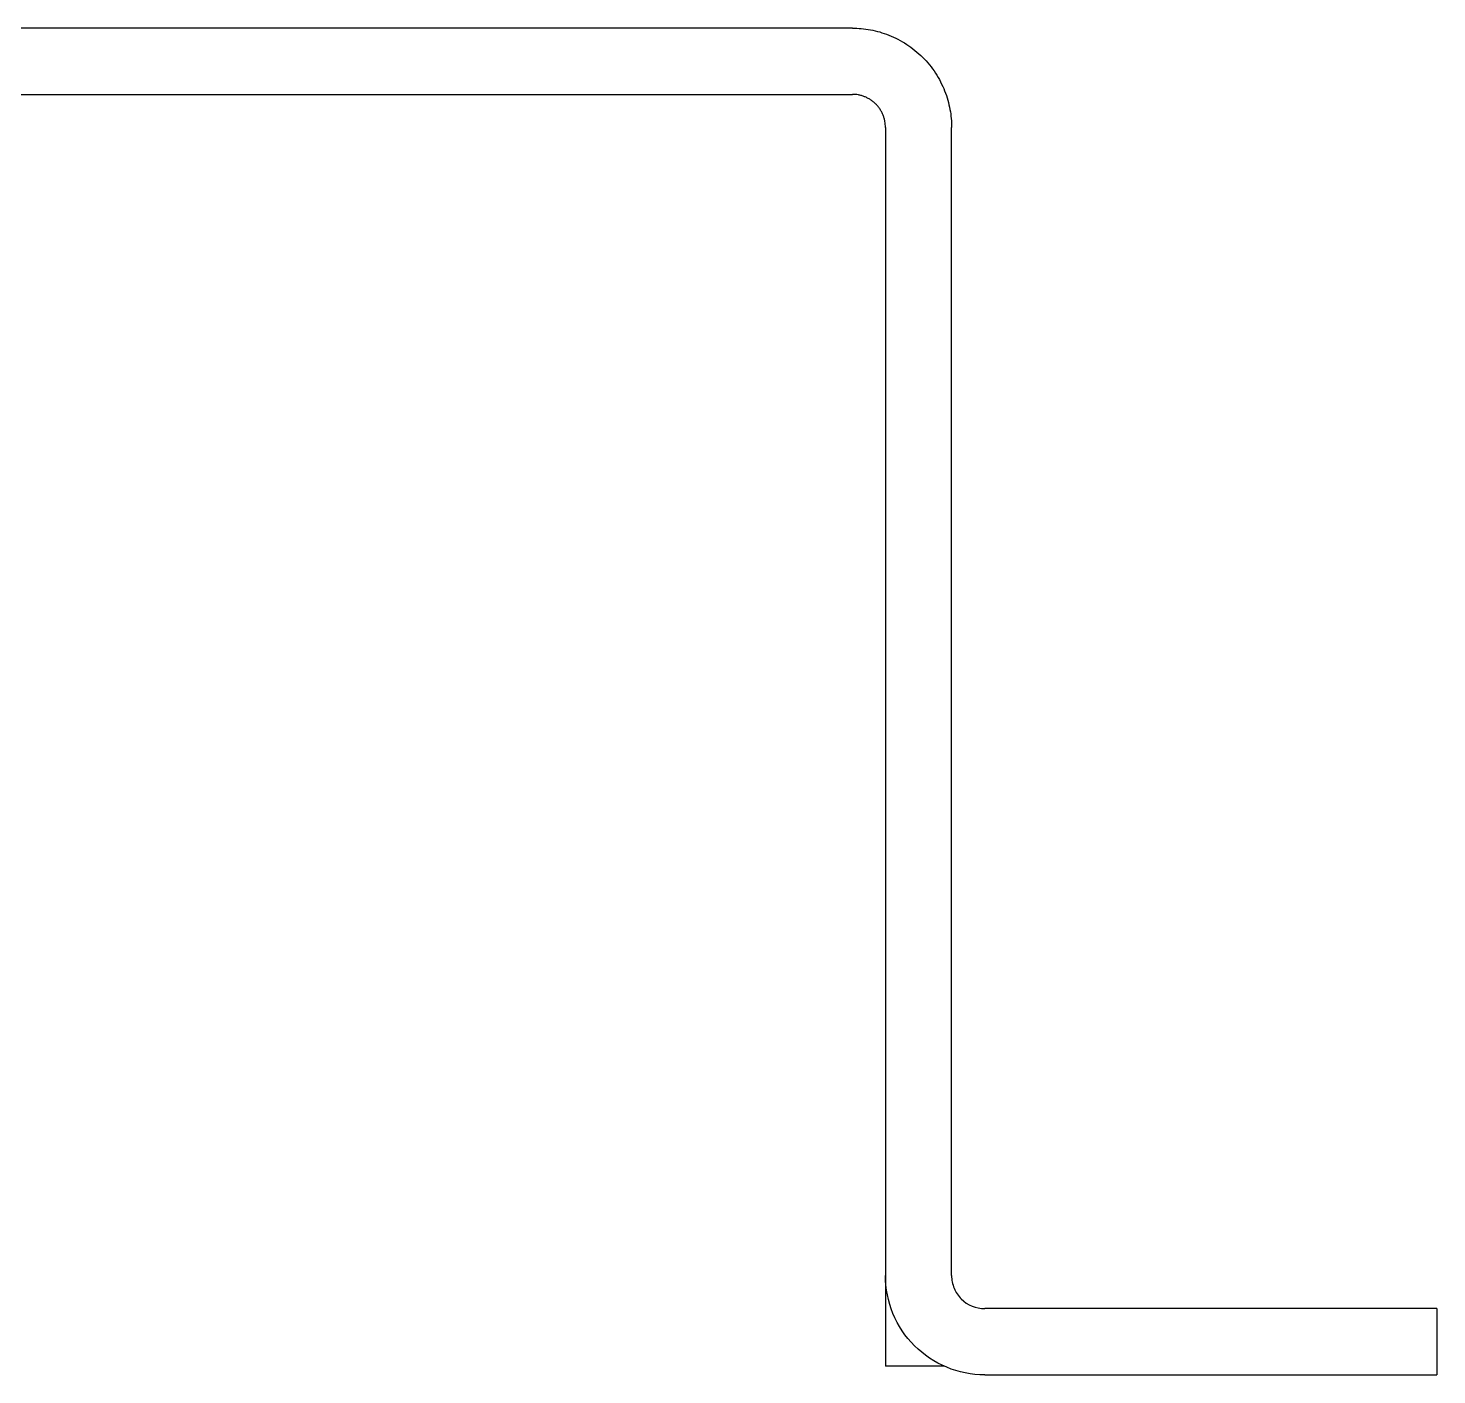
# Model space of a CAD drawing. Header units: millimetres. Extents: x 181 to 381, y 0 to 208.
# Drawn here: x 226.66 to 258.6, y 0 to 30.52 of the extents above; entities that cross this region are included whole.
import ezdxf

# ---------------------------------------------------------------- set-up
doc = ezdxf.new("R2010")
doc.units = ezdxf.units.MM
doc.layers.add('Make2D$可见线$曲线', color=7, linetype='Continuous', true_color=0x000000)

msp = doc.modelspace()

# ---------------------------------------------------------------- linework, layer by layer
at = {"layer": 'Make2D$可见线$曲线', "color": 18, "lineweight": -3, "true_color": 0x000000}
for points, degree in [([(245.349, 30.521), (219.898, 30.521), (194.448, 30.521)], 2), ([(194.448, 29.021), (219.898, 29.021), (245.349, 29.021)], 2), ([(246.099, 28.271), (246.099, 15.26), (246.099, 2.25)], 2), ([(247.599, 2.25), (247.599, 15.26), (247.599, 28.271)], 2), ([(246.099, 2.25), (246.099, 1.725), (246.099, 1.2)], 2), ([(251.282, 1.5), (250.304, 1.5), (249.326, 1.5), (248.349, 1.5)], 3), ([(258.599, 1.5), (258.599, 0.75), (258.599, 0)], 2), ([(247.421, 0.2), (246.76, 0.2), (246.099, 0.2)], 2), ([(248.349, 0), (249.326, 0), (250.304, 0), (251.282, 0)], 3), ([(251.282, 0), (251.674, 0), (252.061, 0), (252.388, 0)], 3)]:
    msp.add_open_spline(points, degree=degree, dxfattribs=at)
for points, weights, degree in [([(245.349, 30.521), (247.599, 30.521), (247.599, 28.271)], [1, 0.707106966282, 1], 2), ([(246.099, 28.271), (246.099, 29.021), (245.349, 29.021)], [1, 0.707106966282, 1], 2), ([(246.099, 1.2), (246.099, 0.615), (246.099, 0.2), (246.099, 0.2)], [1, 0.804737854714, 0.804737854714, 1], 3)]:
    msp.add_rational_spline(points, weights, degree=degree, dxfattribs=at)
for points, knots in [([(248.349, 0), (248.054, 0), (247.76, 0.059), (247.216, 0.284), (246.966, 0.451), (246.549, 0.867), (246.383, 1.117), (246.157, 1.661), (246.099, 1.956), (246.099, 2.25)], [-3.556899, -3.556899, -3.556899, -3.556899, -2.667674, -2.667674, -1.77845, -1.77845, -0.889225, -0.889225, 0, 0, 0, 0]), ([(247.599, 2.25), (247.599, 2.151), (247.618, 2.055), (247.694, 1.871), (247.748, 1.79), (247.959, 1.58), (248.15, 1.5), (248.349, 1.5)], [-1.197087, -1.197087, -1.197087, -1.197087, -0.897815, -0.897815, -0.598543, -0.598543, 0, 0, 0, 0]), ([(252.388, 1.5), (252.224, 1.5), (252.048, 1.5), (251.671, 1.5), (251.479, 1.5), (251.282, 1.5)], [-1.175689, -1.175689, -1.175689, -1.175689, -0.587844, -0.587844, 0, 0, 0, 0]), ([(258.599, 1.5), (258.599, 1.5), (258.598, 1.5), (258.593, 1.5), (258.563, 1.5), (258.477, 1.5), (258.385, 1.5), (258.376, 1.5), (258.355, 1.5), (258.324, 1.5), (258.244, 1.5), (258.059, 1.5), (257.857, 1.5), (257.666, 1.5), (257.629, 1.5), (257.551, 1.5), (257.431, 1.5), (257.135, 1.5), (256.851, 1.5), (256.636, 1.5), (256.621, 1.5), (256.593, 1.5), (256.552, 1.5), (256.454, 1.5), (256.256, 1.5), (255.849, 1.5), (255.482, 1.5), (255.103, 1.5), (254.974, 1.5), (254.719, 1.5), (254.338, 1.5), (253.958, 1.5), (253.675, 1.5), (253.647, 1.5), (253.588, 1.5), (253.501, 1.5), (253.299, 1.5), (252.907, 1.5), (252.59, 1.5), (252.388, 1.5)], [3.207538, 3.207538, 3.207538, 3.207538, 3.327753, 3.327753, 3.697503, 4.437004, 4.437004, 4.529442, 4.529442, 4.621879, 4.806754, 5.176505, 5.916005, 5.916005, 6.10088, 6.10088, 6.285756, 6.655506, 7.395007, 7.395007, 7.441225, 7.441225, 7.487444, 7.579882, 7.764757, 8.134507, 8.874008, 8.874008, 9.243758, 9.243758, 9.613509, 10.353009, 10.353009, 10.445447, 10.445447, 10.537884, 10.72276, 11.09251, 11.832011, 11.832011, 11.832011, 11.832011]), ([(252.388, 0), (252.59, 0), (252.801, 0), (253.131, 0), (253.243, 0), (253.414, 0), (253.472, 0), (253.559, 0), (253.588, 0), (253.632, 0), (253.647, 0), (253.677, 0), (253.69, 0), (253.958, 0), (254.211, 0), (254.592, 0), (254.719, 0), (254.974, 0), (255.103, 0), (255.482, 0), (255.727, 0), (256.082, 0), (256.198, 0), (256.369, 0), (256.426, 0), (256.51, 0), (256.538, 0), (256.579, 0), (256.593, 0), (256.621, 0), (256.636, 0), (256.851, 0), (257.04, 0), (257.304, 0), (257.389, 0), (257.511, 0), (257.551, 0), (257.609, 0), (257.628, 0), (257.666, 0), (257.685, 0), (257.857, 0), (257.992, 0), (258.165, 0), (258.217, 0), (258.289, 0), (258.312, 0), (258.345, 0), (258.355, 0), (258.37, 0), (258.375, 0), (258.385, 0), (258.39, 0), (258.477, 0), (258.534, 0), (258.583, 0), (258.593, 0), (258.598, 0), (258.599, 0), (258.599, 0)], [-11.82574, -11.82574, -11.82574, -11.82574, -11.086631, -11.086631, -10.717077, -10.717077, -10.532299, -10.532299, -10.439911, -10.439911, -10.393717, -10.393717, -10.347522, -10.347522, -9.608414, -9.608414, -9.238859, -9.238859, -8.869305, -8.869305, -8.130196, -8.130196, -7.760642, -7.760642, -7.575865, -7.575865, -7.483476, -7.483476, -7.437282, -7.437282, -7.391087, -7.391087, -6.651979, -6.651979, -6.282424, -6.282424, -6.097647, -6.097647, -6.005258, -6.005258, -5.91287, -5.91287, -5.173761, -5.173761, -4.804207, -4.804207, -4.61943, -4.61943, -4.527041, -4.527041, -4.480847, -4.480847, -4.434652, -4.434652, -3.695544, -3.695544, -3.325989, -3.325989, -3.205838, -3.205838, -3.205838, -3.205838])]:
    msp.add_open_spline(points, degree=3, knots=knots, dxfattribs=at)

doc.saveas('drawing.dxf')
